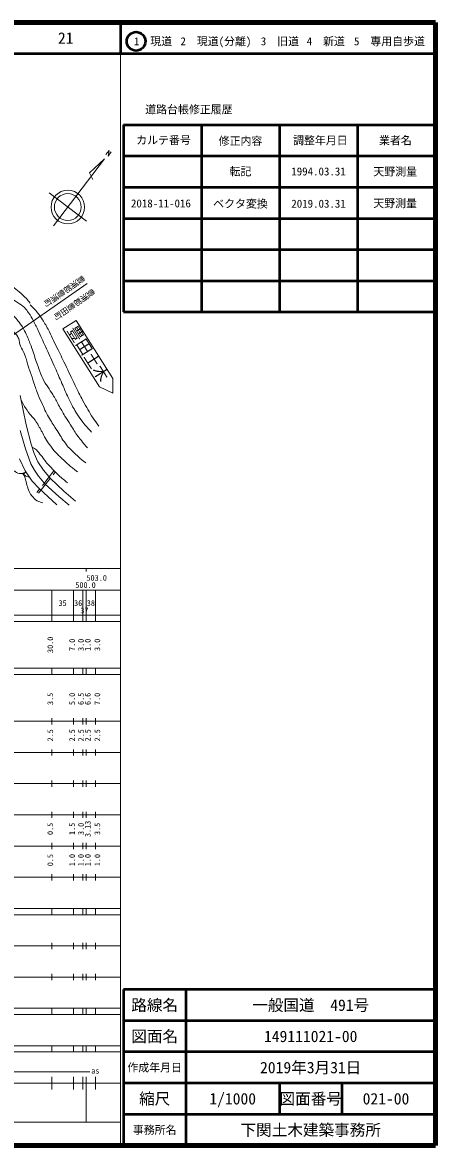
# Model space of a CAD drawing. Units: millimetres at full size, sheet at 1:1000; details may follow other scales. Extents: x 40000 to 680000, y 20000 to 380000.
# Drawn here: x 547632 to 680000, y 20000 to 380000 of the extents above; entities that cross this region are included whole.
import ezdxf
from ezdxf.enums import TextEntityAlignment as Align

# ---------------------------------------------------------------- set-up
doc = ezdxf.new("R2010")
doc.units = ezdxf.units.MM
doc.header["$LTSCALE"] = 1000
doc.linetypes.add('DASHED', pattern=[7.5, 6, -1.5])
doc.layers.add('M-BMK-HTXT', color=7, linetype='Continuous')
doc.layers.add('M-TTL-TXT', color=7, linetype='Continuous')
for name, color, linetype, lineweight in [('M-BMK-OTRS', 5, 'Continuous', 13), ('M-BMK-SRVR', 3, 'Continuous', 13), ('M-TTL', 2, 'Continuous', 140), ('M-TTL-BAND', 7, 'Continuous', 13), ('M-TTL-FRAM', 2, 'Continuous', 50), ('M-TTL-LINE', 7, 'Continuous', 50), ('M-WORK', 1, 'Continuous', 13)]:
    doc.layers.add(name, color=color, linetype=linetype, lineweight=lineweight)
doc.styles.add('@ＭＳ ゴシック', font='')
doc.styles.add('ＭＳ ゴシック', font='')
doc.styles.get('@ＭＳ ゴシック').set_extended_font_data('@MS Gothic')
doc.styles.get('ＭＳ ゴシック').set_extended_font_data('MS Gothic')

msp = doc.modelspace()

# ---------------------------------------------------------------- linework, layer by layer
at = {"layer": 'M-BMK-OTRS'}
msp.add_line((538680, 275644), (568362, 296375), dxfattribs=at)
at = {"layer": 'M-BMK-SRVR'}
for p, q in [((574366, 337670), (575372, 338994)), ((575372, 338994), (575051, 337145)), ((575051, 337145), (576053, 338479)), ((573893, 336269), (557606, 314818)), ((573893, 336269), (569126, 331773)), ((569126, 331773), (570191, 329612)), ((568173, 316264), (556160, 325385))]:
    msp.add_line(p, q, dxfattribs=at)
for radius in [5387, 4309]:
    msp.add_circle((562166, 320824), radius, dxfattribs=at)
at = {"layer": 'M-TTL'}
for p, q in [((680000, 380000), (40000, 380000)), ((680000, 20000), (680000, 380000)), ((40000, 20000), (680000, 20000))]:
    msp.add_line(p, q, dxfattribs=at)
at = {"layer": 'M-TTL-BAND'}
for p, q in [((579000, 20000), (579000, 370000)), ((40000, 205000), (579000, 205000)), ((568000, 205000), (568000, 204000)), ((68000, 198000), (579000, 198000)), ((557000, 188000), (557000, 198000)), ((564000, 188000), (564000, 198000)), ((567000, 188000), (567000, 198000)), ((568000, 188000), (568000, 198000)), ((571000, 188000), (571000, 198000)), ((40000, 190000), (579000, 190000)), ((40000, 188000), (579000, 188000)), ((40000, 173000), (579000, 173000)), ((557000, 171000), (557000, 173000)), ((564000, 171000), (564000, 173000)), ((567000, 171000), (567000, 173000)), ((568000, 171000), (568000, 173000)), ((571000, 171000), (571000, 173000)), ((40000, 171000), (579000, 171000)), ((40000, 156000), (579000, 156000)), ((557000, 155000), (557000, 157000)), ((564000, 155000), (564000, 157000)), ((567000, 155000), (567000, 157000)), ((568000, 155000), (568000, 157000)), ((571000, 155000), (571000, 157000)), ((46000, 146000), (579000, 146000)), ((557000, 145000), (557000, 147000)), ((564000, 145000), (564000, 147000)), ((567000, 145000), (567000, 147000)), ((568000, 145000), (568000, 147000)), ((571000, 145000), (571000, 147000)), ((557000, 135000), (557000, 137000)), ((564000, 135000), (564000, 137000)), ((567000, 135000), (567000, 137000)), ((568000, 135000), (568000, 137000)), ((571000, 135000), (571000, 137000)), ((52000, 136000), (579000, 136000)), ((46000, 126000), (579000, 126000)), ((557000, 125000), (557000, 127000)), ((564000, 125000), (564000, 127000)), ((567000, 125000), (567000, 127000)), ((568000, 125000), (568000, 127000)), ((571000, 125000), (571000, 127000)), ((52000, 116000), (579000, 116000)), ((557000, 115000), (557000, 117000)), ((564000, 115000), (564000, 117000)), ((567000, 115000), (567000, 117000)), ((568000, 115000), (568000, 117000)), ((571000, 115000), (571000, 117000)), ((46000, 106000), (579000, 106000)), ((557000, 105000), (557000, 107000)), ((564000, 105000), (564000, 107000)), ((567000, 105000), (567000, 107000)), ((568000, 105000), (568000, 107000)), ((571000, 105000), (571000, 107000)), ((40000, 96000), (579000, 96000)), ((40000, 94000), (579000, 94000)), ((557000, 94000), (557000, 96000)), ((564000, 94000), (564000, 96000)), ((567000, 94000), (567000, 96000)), ((568000, 94000), (568000, 96000)), ((571000, 94000), (571000, 96000)), ((49000, 84000), (579000, 84000)), ((557000, 83000), (557000, 85000)), ((564000, 83000), (564000, 85000)), ((567000, 83000), (567000, 85000)), ((568000, 83000), (568000, 85000)), ((571000, 83000), (571000, 85000)), ((40000, 74000), (579000, 74000)), ((557000, 73000), (557000, 75000)), ((564000, 73000), (564000, 75000)), ((567000, 73000), (567000, 75000)), ((568000, 73000), (568000, 75000)), ((571000, 73000), (571000, 75000)), ((40000, 64000), (579000, 64000)), ((40000, 62000), (579000, 62000)), ((557000, 62000), (557000, 64000)), ((564000, 62000), (564000, 64000)), ((567000, 62000), (567000, 64000)), ((568000, 62000), (568000, 64000)), ((571000, 62000), (571000, 64000)), ((40000, 52000), (579000, 52000)), ((557000, 50000), (557000, 52000)), ((564000, 50000), (564000, 52000)), ((567000, 50000), (567000, 52000)), ((568000, 50000), (568000, 52000)), ((571000, 50000), (571000, 52000)), ((40000, 50000), (579000, 50000)), ((69953, 43631), (569205, 43631)), ((40000, 40000), (579000, 40000)), ((557000, 38000), (557000, 42000)), ((564000, 38000), (564000, 42000)), ((567000, 38000), (567000, 42000)), ((568000, 27500), (568000, 42000)), ((571000, 38000), (571000, 42000)), ((68000, 27500), (579000, 27500))]:
    msp.add_line(p, q, dxfattribs=at)
at = {"layer": 'M-TTL-FRAM'}
for p, q in [((580000, 347197), (580000, 287197)), ((580000, 347197), (680000, 347197)), ((580000, 287197), (680000, 287197)), ((680000, 70000), (580000, 70000)), ((580000, 70000), (580000, 20000))]:
    msp.add_line(p, q, dxfattribs=at)
at = {"layer": 'M-TTL-LINE'}
for p, q in [((579000, 380000), (579000, 370000)), ((40000, 370000), (680000, 370000)), ((605000, 347197), (605000, 287197)), ((630000, 347197), (630000, 287197)), ((655000, 347197), (655000, 287197)), ((580000, 337197), (680000, 337197)), ((580000, 327197), (680000, 327197)), ((580000, 317197), (680000, 317197)), ((580000, 307197), (680000, 307197)), ((580000, 297197), (680000, 297197)), ((600000, 70000), (600000, 20000)), ((680000, 60000), (580000, 60000)), ((680000, 50000), (580000, 50000)), ((680000, 40000), (580000, 40000)), ((630000, 40000), (630000, 30000)), ((650000, 40000), (650000, 30000)), ((680000, 30000), (580000, 30000))]:
    msp.add_line(p, q, dxfattribs=at)
msp.add_circle((584031, 373958), 3000, dxfattribs=at)
at = {"layer": 'M-WORK'}
for p, q in [((564839, 284451), (560612, 281780)), ((568670, 278386), (564839, 284451)), ((560612, 281780), (564443, 275716)), ((568670, 278386), (576588, 265851)), ((564443, 275716), (572361, 263181)), ((576611, 261134), (572361, 263181)), ((576588, 265851), (576611, 261134)), ((546869, 260454), (548814, 251018)), ((546930, 249151), (548591, 243342)), ((548814, 251018), (550386, 244875)), ((550386, 244875), (551387, 241863)), ((548591, 243342), (550366, 238554)), ((551387, 241863), (552534, 239168)), ((548509, 236236), (546695, 240130)), ((550366, 238554), (551457, 236521)), ((552534, 239168), (554368, 236458)), ((547771, 235485), (548725, 235796)), ((547905, 235217), (547771, 235485)), ((547838, 235351), (548725, 235796)), ((547905, 235217), (548725, 235796)), ((550713, 232999), (548509, 236236)), ((551457, 236521), (552770, 234613)), ((552770, 234613), (554928, 232002)), ((554368, 236458), (556651, 233789)), ((552965, 230591), (550713, 232999)), ((558667, 225400), (552965, 230591)), ((554928, 232002), (559259, 228014)), ((556651, 233789), (560896, 229752)), ((559259, 228014), (562574, 225247)), ((560896, 229752), (564670, 226531))]:
    msp.add_line(p, q, dxfattribs=at)
at = {"layer": 'M-WORK', "linetype": 'DASHED'}
for p, q in [((557734, 236302), (552193, 229296)), ((552741, 229166), (558135, 235862))]:
    msp.add_line(p, q, dxfattribs=at)
at = {"layer": 'M-WORK'}
for points, knots in [([(479149, 308133), (479902, 308372), (480155, 308429), (480814, 308552), (481912, 308758), (482555, 308768), (483670, 308709), (484955, 308640), (485670, 308516), (486943, 308334), (489045, 308032), (490220, 307832), (492291, 307364), (493315, 307133), (493866, 306917), (494876, 306634), (495791, 306378), (496301, 306222), (497222, 305988), (497964, 305799), (498380, 305696), (499129, 305540), (500074, 305343), (500605, 305241), (501558, 305092), (502560, 304935), (503130, 304918), (504133, 304769), (505127, 304620), (505694, 304567), (506666, 304310), (508232, 303895), (509085, 303574), (510606, 303017), (513402, 301995), (514918, 301292), (517663, 300140), (519061, 299554), (519831, 299196), (521218, 298587), (522734, 297922), (523553, 297478), (525096, 296877), (526767, 296227), (527710, 295860), (529443, 295397), (530962, 294992), (531846, 294905), (533383, 294574), (535362, 294148), (536473, 293919), (538439, 293437), (539475, 293184), (540065, 293068), (541076, 292729), (542101, 292385), (542650, 292114), (543617, 291630), (544602, 291137), (545144, 290835), (546063, 290227), (546952, 289639), (547475, 289327), (548253, 288598), (548868, 288021), (549131, 287612), (549615, 286921), (550285, 285964), (550609, 285390), (551157, 284358), (551880, 282998), (552235, 282210), (552887, 280814), (553877, 278694), (554384, 277484), (555347, 275352), (556408, 273000), (557015, 271689), (558068, 269334), (558946, 267368), (559432, 266264), (560296, 264292), (560976, 262738), (561318, 261851), (562026, 260309), (562679, 258887), (563055, 258093), (563809, 256721), (564300, 255828), (564595, 255338), (565153, 254485), (565825, 253458), (566224, 252897), (566967, 251921), (567985, 250583), (568395, 250161), (569766, 248653)], [0, 0, 0, 0, 1, 1, 1, 2, 2, 2, 3, 3, 3, 4, 4, 4, 5, 5, 5, 6, 6, 6, 7, 7, 7, 8, 8, 8, 9, 9, 9, 10, 10, 10, 11, 11, 11, 12, 12, 12, 13, 13, 13, 14, 14, 14, 15, 15, 15, 16, 16, 16, 17, 17, 17, 18, 18, 18, 19, 19, 19, 20, 20, 20, 21, 21, 21, 22, 22, 22, 23, 23, 23, 24, 24, 24, 25, 25, 25, 26, 26, 26, 27, 27, 27, 28, 28, 28, 29, 29, 29, 30, 30, 30, 31, 31, 31, 32, 32, 32, 32]), ([(503950, 302296), (504269, 302406), (504380, 302438), (504665, 302486), (505026, 302547), (505241, 302579), (505601, 302519), (506081, 302438), (506345, 302348), (506792, 302157), (507573, 301824), (507977, 301565), (508733, 301180), (510263, 300400), (511133, 299987), (512641, 299167), (513690, 298596), (514230, 298194), (515268, 297603), (516633, 296826), (517396, 296386), (518791, 295664), (519985, 295047), (520647, 294684), (521877, 294142), (523332, 293501), (524137, 293100), (525657, 292634), (526963, 292234), (527729, 292129), (529070, 291870), (530323, 291627), (531042, 291584), (532294, 291335), (534023, 290991), (534997, 290799), (536686, 290292), (538158, 289851), (538968, 289546), (540390, 288965), (541212, 288629), (541680, 288447), (542454, 288013), (543355, 287508), (543769, 287070), (544518, 286359), (544825, 286068), (544930, 285844), (545199, 285518), (545719, 284888), (546057, 284572), (546540, 283913), (547124, 283117), (547458, 282672), (547944, 281814), (548457, 280909), (548713, 280382), (549133, 279430), (549744, 278043), (550043, 277247), (550564, 275824), (551305, 273798), (551586, 272616), (552315, 270585), (552779, 269294), (553044, 268571), (553566, 267302), (554040, 266152), (554307, 265502), (554927, 264425), (555215, 263924), (555424, 263673), (555740, 263190), (556367, 262228), (556748, 261707), (557335, 260719), (558100, 259431), (558476, 258679), (559211, 257373), (560003, 255967), (560407, 255156), (561244, 253777), (561913, 252673), (562321, 252075), (563026, 250993), (563966, 249553), (564442, 248712), (565450, 247319), (565990, 246572), (566322, 246177), (566898, 245458), (567488, 244723), (567685, 244489), (568436, 243597)], [0, 0, 0, 0, 1, 1, 1, 2, 2, 2, 3, 3, 3, 4, 4, 4, 5, 5, 5, 6, 6, 6, 7, 7, 7, 8, 8, 8, 9, 9, 9, 10, 10, 10, 11, 11, 11, 12, 12, 12, 13, 13, 13, 14, 14, 14, 15, 15, 15, 16, 16, 16, 17, 17, 17, 18, 18, 18, 19, 19, 19, 20, 20, 20, 21, 21, 21, 22, 22, 22, 23, 23, 23, 24, 24, 24, 25, 25, 25, 26, 26, 26, 27, 27, 27, 28, 28, 28, 29, 29, 29, 30, 30, 30, 31, 31, 31, 31]), ([(543260, 296050), (543815, 295729), (543970, 295624), (544412, 295331), (545323, 294726), (545792, 294323), (546622, 293611), (547536, 292827), (548066, 292398), (548874, 291505), (549382, 290944), (549561, 290736), (550114, 290014)], [0, 0, 0, 0, 1, 1, 1, 2, 2, 2, 3, 3, 3, 4, 4, 4, 4]), ([(550100, 289478), (550809, 288802), (551006, 288591), (551554, 287992), (552502, 286955), (553006, 286339), (553774, 285162), (554644, 283829), (555079, 283048), (555830, 281645), (557033, 279400), (557579, 278078), (558697, 275790), (559709, 273720), (560284, 272565), (561281, 270489), (562565, 267814), (563203, 266277), (564517, 263617), (565461, 261707), (565962, 260621), (567003, 258762), (568240, 256555), (568888, 255287), (570287, 253180), (570972, 252149), (571204, 251795), (572093, 250576)], [0, 0, 0, 0, 1, 1, 1, 2, 2, 2, 3, 3, 3, 4, 4, 4, 5, 5, 5, 6, 6, 6, 7, 7, 7, 8, 8, 8, 9, 9, 9, 9]), ([(530095, 286523), (531244, 286486), (531588, 286465), (532537, 286350), (533732, 286206), (534413, 286122), (535562, 285762), (536704, 285404), (537321, 285115), (538374, 284548), (539106, 284154), (539440, 283807), (540158, 283390), (540826, 283002), (541224, 282823), (541937, 282528), (542436, 282322), (542765, 282327), (543239, 282069), (543859, 281733), (544148, 281440), (544657, 280953), (545294, 280343), (545651, 279977), (546112, 279225), (546397, 278758), (546490, 278452), (546627, 277922), (546763, 277393), (546676, 277057), (546867, 276546), (547010, 276162), (547170, 275983), (547357, 275618), (547752, 274847), (548004, 274428), (548336, 273627), (548616, 272953), (548700, 272547), (548899, 271844), (549083, 271198), (549118, 270818), (549316, 270177), (549580, 269326), (549842, 268890), (550140, 268050), (550626, 266679), (550835, 265889), (551302, 264511), (551811, 263009), (552065, 262155), (552647, 260680), (553148, 259411), (553514, 258736), (554070, 257490), (554479, 256574), (554667, 256041), (555117, 255145), (555531, 254322), (555788, 253873), (556259, 253081), (557170, 251549), (557753, 250736), (558714, 249234), (559750, 247615), (560212, 246625), (561372, 245091), (561858, 244448), (562140, 244091), (562701, 243512), (563769, 242408), (564387, 241805), (565546, 240797), (566468, 239995), (566794, 239732), (567970, 238821)], [0, 0, 0, 0, 1, 1, 1, 2, 2, 2, 3, 3, 3, 4, 4, 4, 5, 5, 5, 6, 6, 6, 7, 7, 7, 8, 8, 8, 9, 9, 9, 10, 10, 10, 11, 11, 11, 12, 12, 12, 13, 13, 13, 14, 14, 14, 15, 15, 15, 16, 16, 16, 17, 17, 17, 18, 18, 18, 19, 19, 19, 20, 20, 20, 21, 21, 21, 22, 22, 22, 23, 23, 23, 24, 24, 24, 25, 25, 25, 25]), ([(536353, 272751), (536009, 272306), (535887, 272130), (535681, 271681), (535433, 271141), (535291, 270802), (535302, 270208), (535304, 270089), (535357, 270027), (535362, 269908), (535371, 269706), (535374, 269572), (535272, 269397), (535118, 269132), (534882, 269094), (534732, 268827), (534549, 268501), (534598, 268254), (534441, 267916), (534383, 267789), (534309, 267743), (534221, 267635), (533953, 267305), (533686, 267194), (533517, 266803), (533301, 266302), (533455, 265954), (533444, 265409), (533438, 265086), (533530, 264895), (533450, 264582), (533371, 264275), (533175, 264165), (533062, 263869), (532891, 263419), (532794, 263158), (532739, 262679), (532707, 262400), (532815, 262232), (532743, 261960), (532671, 261688), (532468, 261612), (532349, 261358), (532209, 261061), (532148, 260874), (532128, 260547), (532100, 260069), (532149, 259796), (532239, 259325), (532274, 259138), (532368, 259042), (532360, 258851), (532348, 258583), (532177, 258471), (532098, 258214), (531972, 257799), (531849, 257559), (531871, 257126), (531886, 256842), (532008, 256704), (532088, 256432), (532140, 256255), (532192, 256160), (532215, 255977), (532241, 255764), (532212, 255642), (532213, 255428), (532214, 254977), (532095, 254705), (532225, 254272), (532331, 253916), (532553, 253794), (532749, 253478), (532831, 253348), (532904, 253285), (532946, 253137), (533042, 252798), (532889, 252589), (532899, 252237), (532911, 251810), (532916, 251558), (533060, 251156), (533202, 250756), (533373, 250565), (533650, 250244), (533808, 250062), (534006, 250050), (534110, 249833), (534226, 249590), (534068, 249405), (534131, 249143), (534228, 248733), (534346, 248512), (534581, 248162), (534782, 247865), (534917, 247712), (535172, 247461), (535506, 247132), (535834, 247078), (536083, 246680), (536266, 246388), (536102, 246132), (536223, 245809), (536367, 245426), (536440, 245183), (536724, 244888), (536938, 244666), (537213, 244709), (537378, 244449), (537578, 244135), (537414, 243864), (537515, 243506), (537645, 243046), (537725, 242772), (538005, 242385), (538251, 242046), (538538, 241998), (538826, 241694), (538998, 241513), (539077, 241392), (539197, 241174), (539419, 240769), (539333, 240440), (539597, 240062), (539852, 239698), (540178, 239658), (540441, 239300), (540643, 239024), (540561, 238748), (540796, 238499), (541067, 238213), (541317, 238166), (541680, 238010), (542076, 237839), (542349, 237871), (542731, 237670), (543038, 237507), (543136, 237309), (543412, 237099), (543758, 236836), (543941, 236666), (544323, 236458), (544642, 236284), (544871, 236294), (545188, 236118), (545407, 235996), (545475, 235844), (545697, 235730), (546000, 235574), (546190, 235517), (546526, 235457), (546923, 235386), (547162, 235471), (547557, 235387), (547705, 235355), (547775, 235294), (547905, 235217), (548233, 235025), (548337, 234800), (548668, 234616), (548939, 234465), (549103, 234382), (549409, 234336), (549569, 234311), (549637, 234303), (549823, 234307)], [0, 0, 0, 0, 1, 1, 1, 2, 2, 2, 3, 3, 3, 4, 4, 4, 5, 5, 5, 6, 6, 6, 7, 7, 7, 8, 8, 8, 9, 9, 9, 10, 10, 10, 11, 11, 11, 12, 12, 12, 13, 13, 13, 14, 14, 14, 15, 15, 15, 16, 16, 16, 17, 17, 17, 18, 18, 18, 19, 19, 19, 20, 20, 20, 21, 21, 21, 22, 22, 22, 23, 23, 23, 24, 24, 24, 25, 25, 25, 26, 26, 26, 27, 27, 27, 28, 28, 28, 29, 29, 29, 30, 30, 30, 31, 31, 31, 32, 32, 32, 33, 33, 33, 34, 34, 34, 35, 35, 35, 36, 36, 36, 37, 37, 37, 38, 38, 38, 39, 39, 39, 40, 40, 40, 41, 41, 41, 42, 42, 42, 43, 43, 43, 44, 44, 44, 45, 45, 45, 46, 46, 46, 47, 47, 47, 48, 48, 48, 49, 49, 49, 50, 50, 50, 51, 51, 51, 52, 52, 52, 53, 53, 53, 54, 54, 54, 55, 55, 55, 55]), ([(547144, 259121), (547876, 257703), (548071, 257276), (548794, 256171), (549257, 255461), (549516, 255060), (550044, 254396), (550502, 253823), (550868, 253594), (551314, 253011), (551833, 252332), (552069, 251911), (552514, 251181), (553294, 249902), (553652, 249140), (554388, 247835), (554895, 246934), (555117, 246391), (555691, 245531), (556423, 244434), (556890, 243856), (557734, 242842), (558624, 241773), (559213, 241253), (560205, 240278), (562058, 238453), (562794, 237915), (565239, 235920)], [0, 0, 0, 0, 1, 1, 1, 2, 2, 2, 3, 3, 3, 4, 4, 4, 5, 5, 5, 6, 6, 6, 7, 7, 7, 8, 8, 8, 9, 9, 9, 9]), ([(550735, 243826), (551216, 243604), (551387, 243510), (551760, 243238), (552254, 242876), (552444, 242568), (552848, 242107), (553433, 241441), (553727, 241040), (554273, 240342), (554763, 239715), (554976, 239317), (555489, 238709), (556150, 237925), (556570, 237529), (557282, 236791), (557890, 236161), (558224, 235801), (558855, 235193), (560047, 234042), (560520, 233705), (562091, 232451)], [0, 0, 0, 0, 1, 1, 1, 2, 2, 2, 3, 3, 3, 4, 4, 4, 5, 5, 5, 6, 6, 6, 7, 7, 7, 7]), ([(554156, 226031), (553353, 226212), (553022, 226314), (552374, 226672), (551555, 227124), (551190, 227556), (550602, 228283), (550060, 228955), (549858, 229417), (549531, 230216), (549216, 230986), (549147, 231457), (548920, 232258), (548736, 232909), (548698, 233293), (548470, 233930), (548298, 234409), (548227, 234580), (547969, 235132)], [0, 0, 0, 0, 1, 1, 1, 2, 2, 2, 3, 3, 3, 4, 4, 4, 5, 5, 5, 6, 6, 6, 6])]:
    msp.add_open_spline(points, degree=3, knots=knots, dxfattribs=at)

# ---------------------------------------------------------------- texts
at = {"layer": 'M-BMK-HTXT', "style": '@ＭＳ ゴシック'}
for s, p in [('豊浦郡豊浦町', (566513, 299511)), ('豊浦郡豊田町', (569721, 295276))]:
    msp.add_text(s, height=1833, rotation=214.932, dxfattribs=at).set_placement(p, align=Align.BOTTOM_LEFT)
at = {"layer": 'M-TTL-BAND', "style": 'ＭＳ ゴシック'}
for s, p in [('503.0', (571423, 200493)), ('500.0', (567844, 198195)), ('35', (560500, 192405)), ('36', (565484, 192405)), ('38', (569556, 192405)), ('37', (567500, 190078)), ('as', (570987, 42525))]:
    msp.add_text(s, height=1833, dxfattribs=at).set_placement(p, align=Align.BOTTOM_CENTER)
for s, p in [('30.0', (558000, 180500)), ('7.0', (565000, 180500)), ('3.0', (567830, 180500)), ('1.0', (570025, 180500)), ('3.0', (573081, 180500)), ('3.5', (558000, 163174)), ('5.0', (565000, 163174)), ('6.5', (567830, 163174)), ('6.6', (570025, 163174)), ('7.0', (573081, 163174)), ('2.5', (558000, 151500)), ('2.5', (565000, 151500)), ('2.5', (567830, 151500)), ('2.5', (570025, 151500)), ('2.5', (573081, 151500)), ('0.5', (558000, 121500)), ('1.5', (565000, 121500)), ('3.0', (567830, 121500)), ('3.13', (570025, 121500)), ('3.5', (573081, 121500)), ('0.5', (558000, 111500)), ('1.0', (565000, 111500)), ('1.0', (567830, 111500)), ('1.0', (570025, 111500)), ('1.0', (573081, 111500))]:
    msp.add_text(s, height=1833, rotation=90, dxfattribs=at).set_placement(p, align=Align.BOTTOM_CENTER)
at = {"layer": 'M-TTL-TXT', "style": 'ＭＳ ゴシック'}
for s, height, p in [('21', 3666, (561497, 375000)), ('1\u3000現道', 2566, (589448, 373958)), ('2\u3000現道(分離)', 2566, (609619, 373958)), ('3\u3000旧道', 2566, (630121, 373958)), ('4\u3000新道', 2566, (644824, 373958)), ('5\u3000専用自歩道', 2566, (665228, 373958)), ('道路台帳修正履歴', 2566, (600968, 352113)), ('カルテ番号', 2566, (592839, 342277)), ('修正内容', 2566, (617509, 342023)), ('調整年月日', 2566, (643089, 342197)), ('業者名', 2566, (667134, 342197)), ('転記', 2566, (617500, 332245)), ('1994.03.31', 2566, (642500, 332245)), ('天野測量', 2566, (667077, 332189)), ('2018-11-016', 2566, (592000, 322000)), ('ベクタ変換', 2566, (617493, 321908)), ('2019.03.31', 2566, (642512, 321908)), ('天野測量', 2566, (667046, 322030)), ('路線名', 3666, (590000, 65000)), ('路線名', 3666, (590000, 65000)), ('一般国道\u3000491号', 3666, (640000, 65000)), ('図面名', 3666, (590000, 55000)), ('図面名', 3666, (590000, 55000)), ('149111021-00', 3666, (640000, 55000)), ('2019年3月31日', 3666, (640000, 45000)), ('作成年月日', 2566, (590000, 45000)), ('作成年月日', 2566, (590000, 45000)), ('縮尺', 3666, (590000, 35000)), ('縮尺', 3666, (590000, 35000)), ('1/1000', 3666, (615000, 35000)), ('図面番号', 3666, (640000, 35000)), ('図面番号', 3666, (640000, 35000)), ('021-00', 3666, (664125, 35000)), ('事務所名', 2566, (590000, 25000)), ('事務所名', 2566, (590000, 25000)), ('下関土木建築事務所', 3666, (640000, 25000))]:
    msp.add_text(s, height=height, dxfattribs=at).set_placement(p, align=Align.MIDDLE_CENTER)
at = {"layer": 'M-WORK', "style": 'ＭＳ ゴシック'}
msp.add_text('豊田土木', height=3666, rotation=302.281, dxfattribs=at).set_placement((568768, 273908), align=Align.MIDDLE_CENTER)

doc.saveas('drawing.dxf')
